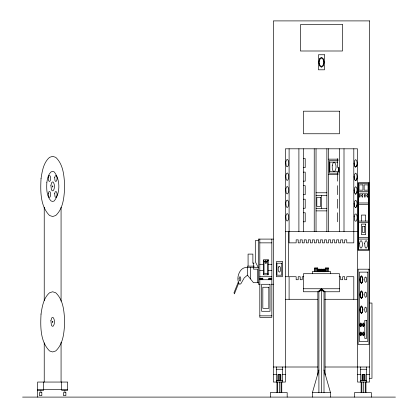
<?xml version="1.0" encoding="UTF-8"?>
<svg xmlns="http://www.w3.org/2000/svg" width="418" height="418" viewBox="0 0 418 418"><rect width="100%" height="100%" fill="white"/><g stroke="black" fill="none" stroke-linecap="round" stroke-linejoin="round"><path stroke-width="0.63" d="M358.425 239.065L358.419 183.371L368.676 183.371L368.671 249.661L358.425 249.661L358.425 239.065L368.671 239.065M265.378 261.313C266.334 257.817 266.334 264.803 265.378 261.313L264.03 261.313L264.03 273.309L267.625 273.309L267.625 261.313L266.276 261.313M266.726 261.313L266.465 262.901L265.827 263.559L265.195 262.901L264.928 261.313M354.166 163.365L354.605 160.705L355.671 159.603L356.732 160.705L357.171 163.365M354.166 176.908L354.605 174.249L355.671 173.146L356.732 174.249L357.171 176.908M354.166 190.451L354.605 187.792L355.671 186.689L356.732 187.792L357.171 190.451M354.166 203.994L354.605 201.335L355.671 200.232L356.732 201.335L357.171 203.994M357.124 164.337L357.165 163.234M357.165 176.777L356.732 179.568L355.671 180.67L354.605 179.568L354.218 177.619M357.16 190.216L356.732 193.111L355.671 194.213L354.605 193.111L354.192 189.986M357.16 203.749L356.732 206.654L355.671 207.756L354.605 206.654L354.192 203.509M357.124 164.075L356.732 166.024L355.671 167.127L354.605 166.024L354.218 164.075M357.124 177.619L356.732 179.306L356.058 180.278M357.124 190.958L356.732 192.641M357.124 204.475L356.423 206.764M359.924 279.652L360.363 276.993L361.429 275.89L362.49 276.993L362.934 279.652L362.49 282.312L361.429 283.414L360.363 282.312L359.924 279.652L360.248 279.652L360.593 277.568L360.363 276.993M359.924 294.7L360.363 292.041L361.429 290.938L362.49 292.041L362.934 294.7L362.49 297.36L361.429 298.462L360.363 297.36L359.924 294.7L360.248 294.7L360.593 292.616L360.363 292.041M362.49 282.312L362.49 276.993M359.924 309.748L360.363 307.089L361.429 305.986L362.49 307.089L362.934 309.748L362.49 312.408L361.429 313.51L360.363 312.408L359.924 309.748L360.248 309.748L360.593 307.664L360.363 307.089M362.49 297.36L362.49 292.041M362.49 312.408L362.49 307.089M312.434 397.1L312.434 392.586L318.903 370.014M356.972 164.985L356.423 166.364M238.27 282.093L233.991 292.804L234.414 293.87L238.694 283.158M360.363 282.312L360.248 279.652M360.363 297.36L360.248 294.7M360.363 312.408L360.248 309.748M325.063 375.024L325.063 291.764L321.452 288.754L318.903 291.764L318.903 392.586M360.593 277.568L361.429 276.706L361.429 275.89M361.429 283.414L361.429 282.599L362.26 281.737M360.593 292.616L361.429 291.754L361.429 290.938M361.429 298.462L361.429 297.647L362.26 296.785M360.593 307.664L361.429 306.802L361.429 305.986M361.429 313.51L361.429 312.695L362.26 311.833M324.002 392.586L324.002 291.764L321.452 288.754L317.842 291.764L317.842 375.024M254.39 266.141L247.477 266.141L247.477 275.169L244.253 277.855L241.019 283.54L239.958 284.256L239.409 284.073C235.318 278.618 239.822 266.052 247.477 267.645L258.308 267.645L255.304 261.668L255.304 240.643L258.308 240.643M303.411 158.589L305.218 158.589L305.218 167.618L303.411 167.618M328.668 159.154L338.219 159.154M338.251 160.658L329.269 160.658L329.269 173.167L338.251 173.167M337.702 162.121L329.854 162.121L329.854 171.704L338.308 171.704L338.308 167.231M354.166 163.104L354.218 164.337M303.411 172.132L305.218 172.132L305.218 181.161L303.411 181.161M328.668 174.672L338.219 174.672M354.166 176.647L354.37 178.789M303.411 185.676L305.218 185.676L305.218 194.704L303.411 194.704M358.419 191.674L368.676 191.674M316.039 192.776L326.866 192.776M358.419 193.179L368.676 193.179M316.039 195.363L326.866 195.363M303.411 199.219L305.218 199.219L305.218 208.248L303.411 208.248M358.419 202.981L368.676 202.981M358.419 204.486L368.676 204.486M316.039 208.321L326.866 208.321M316.039 210.881L326.866 210.881M303.411 212.762L305.218 212.762L305.218 221.791L303.411 221.791M358.419 221.085L368.676 221.085M358.419 222.59L368.676 222.59M285.374 231.572L357.531 231.572M358.451 237.56L368.645 237.56M273.346 239.096L258.308 239.096L258.308 284.24L260.189 284.24M259.813 242.858L271.841 242.858M252.869 263.131L254.107 263.131M259.813 264.301L263.424 264.301M268.231 264.301L271.841 264.301M320.899 269.641L322.006 269.641M259.813 270.321L263.424 270.321M268.231 270.321L271.841 270.321M259.813 276.716L271.841 276.716M285.374 276.716L288.378 276.716L288.378 231.572M303.755 276.716L302.256 276.716L302.256 279.726L300.208 279.726L300.208 276.716L298.212 276.716L298.212 279.726L296.163 279.726L296.163 276.716L289.099 276.716L289.099 299.288M339.15 276.716L340.649 276.716L340.649 279.726L342.697 279.726L342.697 276.716L344.693 276.716L344.693 279.726L346.741 279.726L346.741 276.716L353.806 276.716L353.806 299.288M259.813 278.221L262.823 278.221L262.823 279.726M271.841 278.221L268.837 278.221L268.837 279.726M362.605 279.652L362.934 279.652M259.813 279.726L271.841 279.726M258.308 282.693L253.486 282.693L247.477 275.169M271.465 284.24L273.346 284.24M303.411 288.754L339.494 288.754M362.605 294.7L362.934 294.7M285.374 299.288L317.57 299.288M324.687 299.288L357.531 299.288M369.559 303.05L371.968 303.05L371.968 378.29L369.559 378.29M362.605 309.748L362.934 309.748M259.813 315.841L271.841 315.841M273.346 367.004L317.879 367.004M325.026 367.004L369.559 367.004M276.35 369.261L282.364 369.261M360.541 369.261L366.555 369.261M273.346 374.528L276.35 374.528M282.364 374.528L285.374 374.528M357.531 374.528L360.541 374.528M366.555 374.528L369.559 374.528M276.35 380.547L282.364 380.547M360.541 380.547L366.555 380.547M37.615 389.576L67.685 389.576M37.615 390.328L43.629 390.328L43.629 382.052M40.018 391.081L41.225 391.081M64.074 391.081L65.276 391.081M312.434 392.586L330.471 392.586L330.471 397.1M22.582 397.1L395.418 397.1M355.279 166.735L355.671 167.127M355.279 207.135L355.671 207.265M354.919 179.907L355.671 180.67M361.429 276.706L362.26 277.568M360.593 281.737L361.429 282.599M361.429 291.754L362.26 292.616M360.593 296.785L361.429 297.647M361.429 306.802L362.26 307.664M360.593 311.833L361.429 312.695M354.919 166.364L354.37 164.985M238.244 282.166L238.668 283.226M354.37 191.862L354.605 192.641M354.605 206.163L354.218 204.475M324.002 370.014L330.471 392.586M371.367 397.1L371.367 392.586L354.527 392.586L354.527 397.1M366.555 367.004L366.555 382.052M365.954 382.052L365.954 392.586M365.651 221.085L365.651 215.066L361.445 215.066L361.445 221.085M365.248 382.052L365.248 392.586M365.05 380.798L365.05 374.528L362.045 374.528L362.045 380.798M364.611 374.528L364.611 380.798M363.545 374.528L363.545 380.798M363.545 382.052L363.545 392.586M362.484 374.528L362.484 380.798M361.847 382.052L361.847 392.586M361.142 382.052L361.142 392.586M360.541 367.004L360.541 382.052M355.671 193.743L355.671 194.213M353.806 148.808L353.806 242.858L346.741 242.858L346.741 239.848L344.693 239.848L344.693 242.858L342.697 242.858L342.697 239.848L340.649 239.848L340.649 242.858L338.653 242.858L338.653 239.848L336.605 239.848L336.605 242.858L334.609 242.858L334.609 239.848L332.561 239.848L332.561 242.858L330.565 242.858L330.565 239.848L328.517 239.848L328.517 242.858L326.521 242.858L326.521 239.848L324.472 239.848L324.472 242.858L322.477 242.858L322.477 239.848L320.428 239.848L320.428 242.858L318.432 242.858L318.432 239.848L316.384 239.848L316.384 242.858L314.388 242.858L314.388 239.848L312.34 239.848L312.34 242.858L310.344 242.858L310.344 239.848L308.296 239.848L308.296 242.858L306.3 242.858L306.3 239.848L304.252 239.848L304.252 242.858L302.256 242.858L302.256 239.848L300.208 239.848L300.208 242.858L298.212 242.858L298.212 239.848L296.163 239.848L296.163 242.858L289.099 242.858L289.099 148.808M344.004 148.808L344.004 231.572M339.494 148.808L339.494 231.572M338.893 167.54L338.893 172.54M337.687 158.589L337.687 167.618M337.687 172.132L337.687 181.161M337.687 185.676L337.687 194.704M337.687 199.219L337.687 208.248M337.687 212.762L337.687 221.791M330.471 273.706L330.471 271.449L312.434 271.449L312.434 273.706M328.668 148.808L328.668 231.572M328.214 268.743L328.214 271.225M327.937 267.99L327.937 268.743M327.816 268.743L327.816 271.225M326.866 148.808L326.866 231.572M326.86 267.99L326.86 271.225M325.904 268.743L325.904 271.225M325.789 267.99L325.789 268.743M325.512 268.743L325.512 271.225M325.063 271.773L325.063 269.192L323.255 269.192L323.255 271.773M324.796 269.192L324.796 271.773M324.692 269.192L324.692 269.641M324.159 269.192L324.159 271.773M323.626 269.192L323.626 269.641M323.522 269.192L323.522 271.773M322.356 271.773L322.356 269.192L320.549 269.192L320.549 271.773M322.09 269.192L322.09 271.773M321.452 195.363L321.452 208.321M321.452 269.192L321.452 271.773M321.452 288.754L321.452 392.586M320.815 269.192L320.815 271.773M319.65 271.773L319.65 269.192L317.842 269.192L317.842 271.773M319.383 269.192L319.383 271.773M319.284 269.192L319.284 269.641M318.746 269.192L318.746 271.773M318.213 269.192L318.213 269.641M318.108 269.192L318.108 271.773M317.393 268.44L317.393 271.225M317.142 267.99L317.142 268.743M317.001 268.44L317.001 271.225M316.039 148.808L316.039 231.572M316.045 267.99L316.045 271.225M315.088 268.44L315.088 271.225M314.947 267.99L314.947 268.743M314.691 268.44L314.691 271.225M314.237 148.808L314.237 231.572M303.411 148.808L303.411 231.572M298.901 148.808L298.901 231.572M287.176 397.1L287.176 392.586L270.336 392.586L270.336 397.1M282.364 367.004L282.364 382.052M281.763 382.052L281.763 392.586M281.058 382.052L281.058 392.586M280.859 380.798L280.859 374.528L277.855 374.528L277.855 380.798M280.421 374.528L280.421 380.798M279.36 374.528L279.36 380.798M279.36 382.052L279.36 392.586M278.294 374.528L278.294 380.798M277.656 382.052L277.656 392.586M276.951 382.052L276.951 392.586M276.35 367.004L276.35 382.052M271.841 239.096L271.841 317.346L259.813 317.346L259.813 239.096M257.707 282.693L257.707 269.15L253.486 269.15L253.486 263.131M252.885 262.974L252.885 254.102L248.078 254.102L248.078 266.141M250.481 267.645L250.481 278.931M61.671 382.052L61.671 390.328L67.685 390.328L67.685 382.052L37.615 382.052L37.615 397.1M61.07 207.255L61.07 301.174M61.07 342.264L61.07 382.052M44.23 207.255L44.23 300.521M44.23 342.917L44.23 382.052M360.034 324.551C361.157 331.197 362.066 319.383 360.034 324.551M362.74 333.564C363.916 340.534 364.872 328.14 362.74 333.564M41.032 178.638C40.41 191.078 40.138 206.043 49.538 215.5L52.647 216.524L55.761 215.5C63.562 208.19 64.163 196.455 64.675 186.428C64.163 176.401 63.562 164.666 55.761 157.356L52.647 156.332L49.538 157.356C43.488 162.628 42.187 171.119 41.032 178.638M46.842 182.535C46.529 188.753 46.393 196.235 51.09 200.964L52.647 201.476L54.204 200.964C60.411 193.153 60.411 179.703 54.204 171.892L52.647 171.38L51.09 171.892C48.07 174.531 47.417 178.773 46.842 182.535M41.032 314.07C40.41 326.51 40.138 341.475 49.538 350.932L52.647 351.956L55.761 350.932C63.562 343.622 64.163 331.887 64.675 321.86C64.163 311.833 63.562 300.098 55.761 292.788L52.647 291.764L49.538 292.788C43.488 298.06 42.187 306.551 41.032 314.07M48.3 177.671L48.608 180.576L49.146 181.355L49.773 181.355C51.012 179.792 51.012 177.101 49.773 175.539L48.859 175.842L48.3 177.671M48.3 193.628L48.608 196.538L49.146 197.317L49.773 197.317C51.012 195.755 51.012 193.064 49.773 191.501L48.859 191.805L48.3 193.628M50.907 185.258L51.372 189.62L52.182 190.791L53.117 190.791C54.977 188.445 54.977 184.411 53.117 182.065L52.647 181.914L51.748 182.52L50.907 185.258M52.36 186.235C52.647 188.91 53.305 184.442 52.36 186.235M54.674 177.671L54.988 180.576L55.526 181.355L56.148 181.355C57.391 179.792 57.391 177.101 56.148 175.539L55.239 175.842L54.674 177.671M54.674 193.628L54.988 196.538L55.526 197.317L56.148 197.317C57.391 195.755 57.391 193.064 56.148 191.501L55.239 191.805L54.674 193.628M50.907 320.69L51.372 325.052L52.182 326.223L53.117 326.223C54.977 323.877 54.977 319.843 53.117 317.497L52.182 317.497L51.748 317.952L50.907 320.69M52.36 321.667C52.647 324.342 53.305 319.875 52.36 321.667M239.086 278.351L239.321 280.53L240.193 281.115L240.862 278.931L240.193 276.753L239.509 276.977L239.086 278.351M263.554 260.43C263.695 262.018 264.166 259.395 263.554 260.43M263.554 273.957C263.695 275.54 264.166 272.923 263.554 273.957M267.755 260.43C267.928 262.039 268.319 259.353 267.755 260.43M267.755 273.957C267.928 275.561 268.319 272.881 267.755 273.957M285.781 162.132L286.173 165.763L286.847 166.735L287.626 166.735C289.178 164.786 289.178 161.421 287.626 159.472L286.482 159.843L285.781 162.132M285.781 175.675L286.173 179.306L286.847 180.278L287.626 180.278C289.178 178.329 289.178 174.964 287.626 173.015L286.482 173.386L285.781 175.675M285.781 189.218L286.173 192.85L286.847 193.821L287.626 193.821C289.178 191.872 289.178 188.508 287.626 186.559L286.482 186.93L285.781 189.218M285.781 202.761L286.173 206.393L286.847 207.365L287.626 207.365C289.178 205.416 289.178 202.051 287.626 200.102L286.482 200.473L285.781 202.761M285.781 216.305L286.173 219.936L286.847 220.908L287.626 220.908C289.178 218.959 289.178 215.594 287.626 213.645L286.482 214.016L285.781 216.305M332.232 165.674L332.232 168.151L332.728 170.304L333.585 171.542L334.578 171.542C336.553 169.055 336.553 164.77 334.578 162.283L333.585 162.283L333.125 162.764L332.232 165.674M354.218 216.566L354.605 220.197L355.279 221.169L356.058 221.169C357.609 219.22 357.609 215.855 356.058 213.906L354.919 214.277L354.218 216.566M359.119 195.237C360.002 201.497 361.105 190.786 359.119 195.237M361.685 195.237C362.568 201.497 363.67 190.786 361.685 195.237M359.532 243.391L359.924 247.022L360.598 247.994L361.377 247.994C362.928 246.045 362.928 242.68 361.377 240.731L360.232 241.102L359.532 243.391M364.25 195.237C365.128 201.497 366.236 190.786 364.25 195.237M359.919 324.363L360.123 326.254L360.88 326.761L361.46 324.87L360.88 322.983L360.285 323.177L359.919 324.363M366.816 195.237C367.694 201.497 368.796 190.786 366.816 195.237M359.919 333.392L360.123 335.283L360.88 335.785L361.46 333.898L360.88 332.007L360.285 332.205L359.919 333.392M364.658 243.391L365.045 247.022L365.719 247.994L366.497 247.994C368.049 246.045 368.049 242.68 366.497 240.731L365.358 241.102L364.658 243.391M362.657 324.363L362.861 326.254L363.613 326.761L364.193 324.87L363.613 322.983L363.023 323.177L362.657 324.363M362.657 333.392L362.861 335.283L363.613 335.785L364.193 333.898L363.613 332.007L363.023 332.205L362.657 333.392M360.023 333.418C360.953 340.539 362.312 328.522 360.023 333.418M362.803 324.42C363.67 331.098 364.945 319.833 362.803 324.42M278.508 267.065L278.153 269.192L278.508 271.319L279.36 272.202L280.206 271.319L280.562 269.192L280.206 267.065L279.36 266.182L278.508 267.065M364.898 277.74L364.585 279.652L364.898 281.57L365.666 282.364L366.429 281.57L366.748 279.652L366.429 277.74L365.666 276.946L364.898 277.74M364.919 292.825L364.606 294.7L364.919 296.576L365.666 297.355L366.414 296.576L366.727 294.7L366.414 292.825L365.666 292.051L364.919 292.825M364.919 307.873L364.606 309.748L364.919 311.624L365.666 312.403L366.414 311.624L366.727 309.748L366.414 307.873L365.666 307.099L364.919 307.873M319.54 58.724L318.746 62.282L319.54 65.84L321.452 67.314L323.365 65.84L324.159 62.282L323.365 58.724L321.452 57.25L319.54 58.724M319.843 59.288L319.174 62.282L319.843 65.276L321.452 66.519L323.062 65.276L323.731 62.282L323.062 59.288L321.452 58.045L319.843 59.288M321.452 290.259L318.903 291.764L303.411 291.764L303.411 273.706L339.494 273.706L339.494 291.764L324.002 291.764L321.452 290.259M369.559 20.9L273.346 20.9L273.346 382.052L285.374 382.052L285.374 148.808L357.531 148.808L357.531 382.052L369.559 382.052L369.559 20.9M342.499 24.662L300.406 24.662L300.406 50.996L342.499 50.996L342.499 24.662M324.457 54.758L318.448 54.758L318.448 69.806L324.457 69.806L324.457 54.758M339.494 111.188L303.411 111.188L303.411 133.76L339.494 133.76L339.494 111.188M368.958 182.666L358.137 182.666L358.137 250.382L368.958 250.382L368.958 182.666M362.944 184.876L359.02 184.876L359.02 190.169L362.944 190.169L362.944 184.876M368.075 184.876L364.146 184.876L364.146 190.169L368.075 190.169L368.075 184.876M320.679 197.301L316.818 197.301L316.818 206.382L320.679 206.382L320.679 197.301M365.651 224.079L361.445 224.079L361.445 234.613L365.651 234.613L365.651 224.079M364.747 226.347L362.349 226.347L362.349 232.345L364.747 232.345L364.747 226.347M268.231 259.787L263.424 259.787L263.424 274.835L268.231 274.835L268.231 259.787M282.364 261.668L276.35 261.668L276.35 276.716L282.364 276.716L282.364 261.668M281.753 263.199L276.962 263.199L276.962 275.185L281.753 275.185L281.753 263.199M317.596 267.99L314.493 267.99L314.493 268.743L317.596 268.743L317.596 267.99M328.381 267.99L325.345 267.99L325.345 268.743L328.381 268.743L328.381 267.99M368.958 269.192L358.137 269.192L358.137 344.432L368.958 344.432L368.958 269.192M367.788 272.128L359.308 272.128L359.308 341.496L367.788 341.496L367.788 272.128M261.172 278.581L259.959 278.581L259.959 279.365L261.172 279.365L261.172 278.581M262.682 278.571L261.459 278.571L261.459 279.376L262.682 279.376L262.682 278.571M270.2 278.56L268.967 278.56L268.967 279.386L270.2 279.386L270.2 278.56M271.695 278.587L270.483 278.587L270.483 279.36L271.695 279.36L271.695 278.587M270.018 284.287L261.637 284.287L261.637 311.279L270.018 311.279L270.018 284.287M268.831 287.255L262.823 287.255L262.823 308.312L268.831 308.312L268.831 287.255M366.555 320.355L364.778 320.355L364.778 338.413L366.555 338.413L366.555 320.355M41.826 392.586L39.417 392.586L39.417 395.595L41.826 395.595L41.826 392.586M65.877 392.586L63.473 392.586L63.473 395.595L65.877 395.595L65.877 392.586"/></g></svg>
